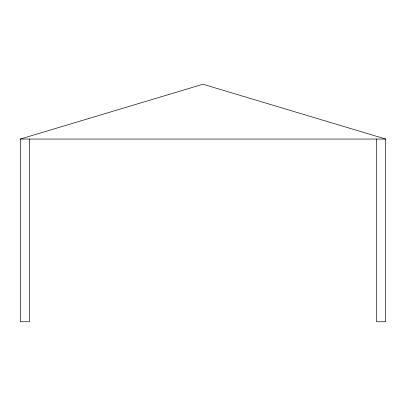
<?xml version="1.0" encoding="UTF-8"?>
<svg xmlns="http://www.w3.org/2000/svg" width="406" height="406" viewBox="0 0 406 406"><rect width="100%" height="100%" fill="white"/><g stroke="black" fill="none" stroke-linecap="round" stroke-linejoin="round"><path stroke-width="0.61" d="M29.435 139.055L29.435 321.755L20.3 321.755L20.3 139.055L203 84.245L385.7 139.055L385.7 321.755L376.565 321.755L376.565 139.055M20.3 139.055L385.7 139.055"/></g></svg>
